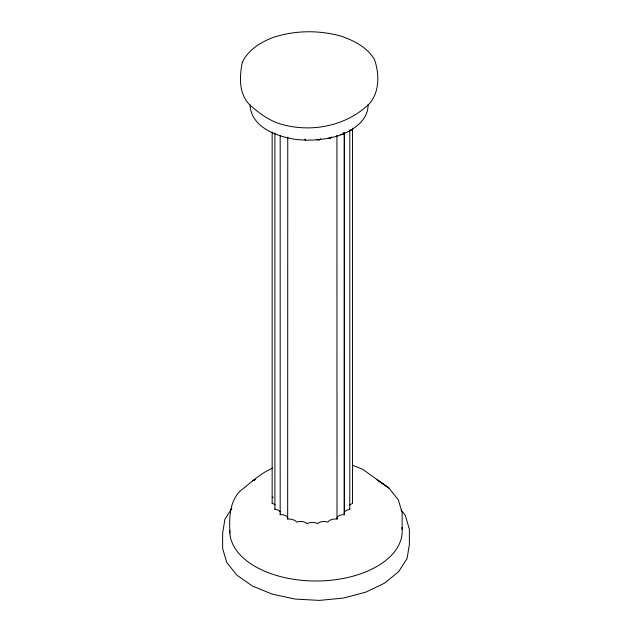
<?xml version="1.0" encoding="UTF-8"?>
<svg xmlns="http://www.w3.org/2000/svg" width="632" height="632" viewBox="0 0 632 632"><rect width="100%" height="100%" fill="white"/><g stroke="black" fill="none" stroke-linecap="round" stroke-linejoin="round"><path stroke-width="0.95" d="M368.108 104.683C368.235 120.175 353.786 129.908 340.814 134.94C326.499 139.798 311.268 141.062 296.274 139.467C277.227 136.67 251.149 127.553 250.035 104.904M231.81 508.507L224.905 519.235L222.63 533.25L222.63 548.497L226.706 562.385L236.874 575.183L252.437 586.03L272.321 594.183L295.191 599.081L319.476 600.4L343.524 598.046L365.699 592.176L384.485 583.194L398.602 571.707L407.095 558.506L409.37 544.484L409.37 529.237L405.294 515.357L401.107 510.079M331.634 136.939L330.599 138.369L328.924 137.847M320.748 138.613L318.868 140.344L316.585 139.19M272.439 468.209C260.084 473.487 250.327 483.172 239.812 491.285C229.092 502.63 229.361 518.517 229.874 533.1M349.962 130.034L351.834 130.137M340.348 134.316L343.144 134.529L343.144 132.696M352.506 465.184L362.855 469.426L388.806 487.983L376.877 479.664M377.817 480.304L388.98 488.078L398.358 499.888L402.126 512.694L402.126 529.395M304.545 139.19L305.793 140.344M352.538 128.162L352.538 503.53A7.26 4.187 0 0 0 349.275 505.6M349.796 130.121L349.796 509.432A7.039 4.061 0 0 0 344.503 514.725A6.47 3.737 0 0 0 337.014 519.038A8.113 4.685 0 0 0 327.85 522.095A7.252 4.187 0 0 0 317.627 523.667A7.513 4.337 0 0 0 307.041 523.667A7.26 4.187 0 0 0 296.827 522.087A9.259 5.348 0 0 0 287.663 519.03A6.47 3.737 0 0 0 280.181 514.709L280.181 135.39M344.503 132.451L344.503 514.725M344.132 132.309L344.132 513.595M336.919 135.193L337.014 519.038M287.757 137.152L287.663 519.03M274.896 133.052L274.896 509.416A6.66 3.847 0 0 1 280.245 511.833M272.163 132.08L272.163 503.514A6.66 3.847 0 0 1 275.236 505M273 497.1A7.26 4.187 0 0 1 272.163 497.4A6.612 3.816 0 0 1 272.929 497.787M272.929 503.119A6.612 3.816 0 0 1 272.163 503.514M275.449 508.918A6.66 3.847 0 0 1 274.896 509.416M280.497 514.148A6.66 3.847 0 0 1 280.181 514.709M349.796 509.432A7.26 4.187 0 0 1 349.338 508.926M401.944 527.546A86.181 49.754 0 0 1 318.402 580.982A86.181 49.754 0 0 1 229.835 530.319M242.261 62.513C239.283 77.546 238.62 95.416 251.354 106.326C260.21 113.965 269.801 120.87 281.153 124.204C311.766 132.981 346.81 126.021 369.767 103.356C379.785 91.229 379.413 73.375 374.342 59.195C366.789 47.116 353.794 40.424 340.68 36.032C318.331 29.886 294.299 30.289 272.313 37.746C260.06 42.707 247.981 50.054 242.261 62.513M255.431 479.451L252.832 480.699L255.431 479.451"/></g></svg>
